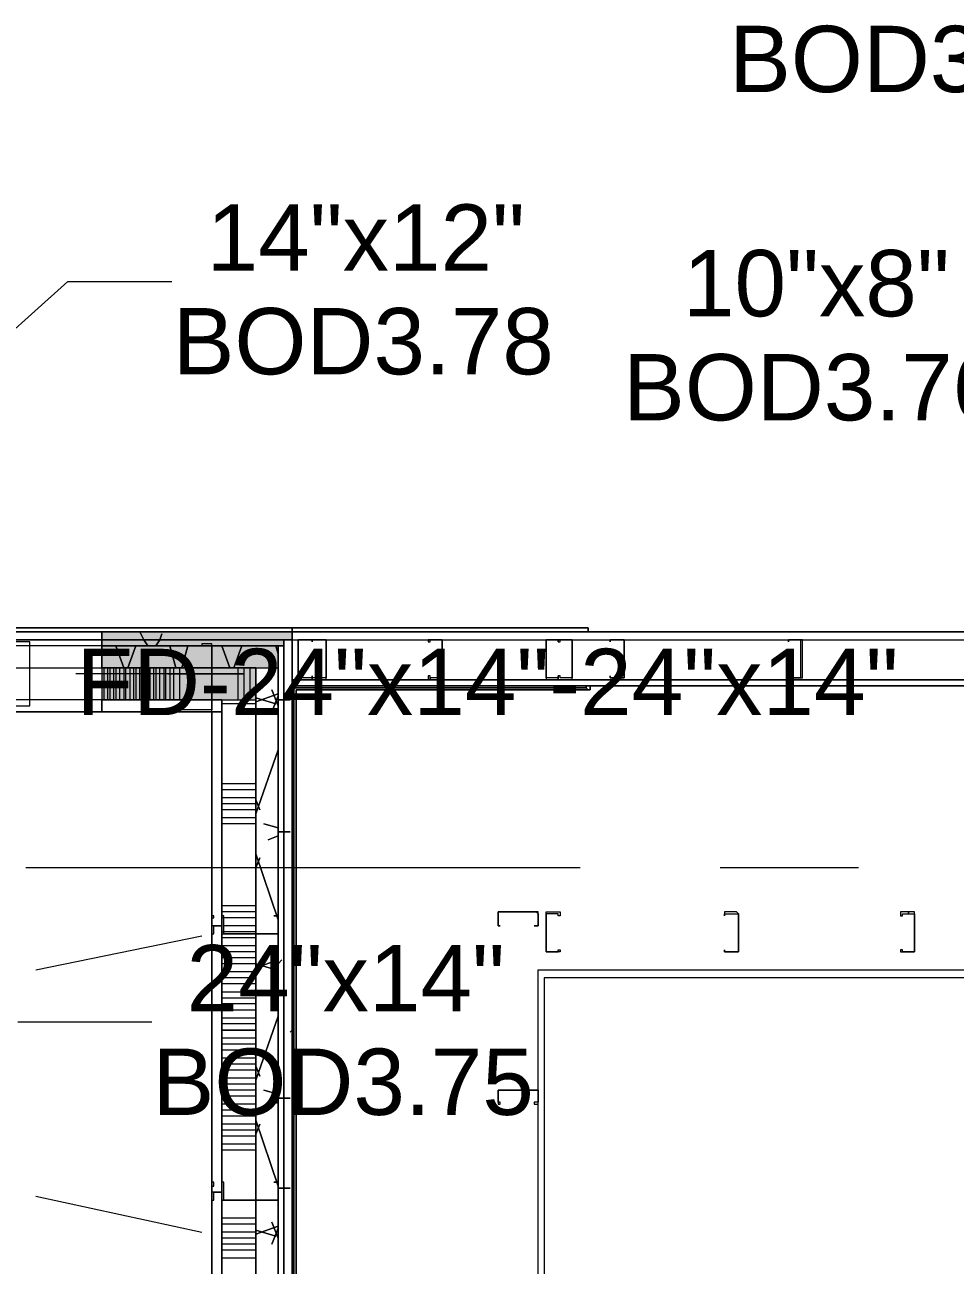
# Model space of a CAD drawing. Header units: metres. Extents: x -2 to 207, y -8 to 52.
# Drawn here: x 43.299 to 45.428, y 31.462 to 34.301 of the extents above; entities that cross this region are included whole.
import ezdxf

# ---------------------------------------------------------------- set-up
doc = ezdxf.new("R2010")
doc.units = ezdxf.units.M
doc.layers.add('HVAC - Ductos', color=5, linetype='Continuous', lineweight=0)
doc.layers.add('PDF_Text', color=7, linetype='Continuous', lineweight=0)
doc.layers.add('PDF_Geometry', color=7, linetype='Continuous', lineweight=0, true_color=0xaaaaaa)
doc.layers.add('PDF_Solid Fills', color=7, linetype='Continuous', lineweight=0, true_color=0xffffff)
doc.styles.add('PDF Helvetica', font='')
doc.styles.get('PDF Helvetica').set_extended_font_data('Helvetica')

msp = doc.modelspace()

# ---------------------------------------------------------------- hatches: boundary and pattern name
at = {"layer": 'PDF_Solid Fills', "lineweight": 0, "transparency": 33554559}
h = msp.add_hatch(color=256, dxfattribs=at)
h.paths.add_polyline_path([(40.7948, 32.8939), (40.7948, 32.9121), (40.2679, 32.9121), (40.2679, 32.8939)])
h.paths.add_polyline_path([(43.475, 32.8939), (43.9104, 32.8939), (43.9104, 32.9121), (43.475, 32.9121)])
h.paths.add_polyline_path([(42.7649, 32.8939), (42.7649, 32.9121), (41.2758, 32.9121), (41.2758, 32.8939)])
h = msp.add_hatch(color=256, dxfattribs=at)
h.paths.add_polyline_path([(40.7948, 32.8939), (40.7948, 32.9121), (40.2679, 32.9121), (40.2679, 32.8939)])
h.paths.add_polyline_path([(43.475, 32.8939), (43.9104, 32.8939), (43.9104, 32.9121), (43.475, 32.9121)])
h.paths.add_polyline_path([(42.7649, 32.8939), (42.7649, 32.9121), (41.2758, 32.9121), (41.2758, 32.8939)])
h = msp.add_hatch(color=256, dxfattribs=at)
h.paths.add_polyline_path([(40.7948, 32.8801), (40.7948, 32.8939), (40.2817, 32.8939), (40.2817, 32.8801)])
h.paths.add_polyline_path([(43.475, 32.8939), (43.475, 32.8801), (43.892, 32.8801), (43.892, 32.8939)])
h.paths.add_polyline_path([(41.2758, 32.8939), (41.2758, 32.8801), (42.7649, 32.8801), (42.7649, 32.8939)])
h = msp.add_hatch(color=256, dxfattribs=at)
h.paths.add_polyline_path([(40.7948, 32.8801), (40.7948, 32.8939), (40.2817, 32.8939), (40.2817, 32.8801)])
h.paths.add_polyline_path([(43.475, 32.8939), (43.475, 32.8801), (43.892, 32.8801), (43.892, 32.8939)])
h.paths.add_polyline_path([(41.2758, 32.8939), (41.2758, 32.8801), (42.7649, 32.8801), (42.7649, 32.8939)])
h = msp.add_hatch(color=256, dxfattribs=at)
h.paths.add_polyline_path([(40.7948, 32.8297), (40.7948, 32.8801), (40.2999, 32.8801), (40.2999, 32.8297)])
h.paths.add_polyline_path([(43.475, 32.8801), (43.475, 32.8297), (43.8782, 32.8297), (43.8782, 32.8801)])
h.paths.add_polyline_path([(42.6916, 32.8801), (42.6916, 32.8297), (42.7649, 32.8297), (42.7649, 32.8801)])
h.paths.add_polyline_path([(41.2758, 32.8801), (41.2758, 32.8297), (42.687, 32.8297), (42.687, 32.8801)])
h = msp.add_hatch(color=256, dxfattribs=at)
h.paths.add_polyline_path([(40.7948, 32.8297), (40.7948, 32.8801), (40.2999, 32.8801), (40.2999, 32.8297)])
h.paths.add_polyline_path([(43.475, 32.8801), (43.475, 32.8297), (43.8782, 32.8297), (43.8782, 32.8801)])
h.paths.add_polyline_path([(42.6916, 32.8801), (42.6916, 32.8297), (42.7649, 32.8297), (42.7649, 32.8801)])
h.paths.add_polyline_path([(41.2758, 32.8801), (41.2758, 32.8297), (42.687, 32.8297), (42.687, 32.8801)])
h = msp.add_hatch(color=256, dxfattribs=at)
h.paths.add_polyline_path([(40.7948, 32.7564), (40.7948, 32.8297), (40.3458, 32.8297), (40.3458, 32.7564)])
h.paths.add_polyline_path([(43.475, 32.8297), (43.475, 32.7564), (43.8279, 32.7564), (43.8279, 32.8297)])
h.paths.add_polyline_path([(41.2758, 32.8297), (41.2758, 32.7564), (42.7649, 32.7564), (42.7649, 32.8297)])
h = msp.add_hatch(color=256, dxfattribs=at)
h.paths.add_polyline_path([(40.7948, 32.7564), (40.7948, 32.8297), (40.3458, 32.8297), (40.3458, 32.7564)])
h.paths.add_polyline_path([(43.475, 32.8297), (43.475, 32.7564), (43.8279, 32.7564), (43.8279, 32.8297)])
h.paths.add_polyline_path([(41.2758, 32.8297), (41.2758, 32.7564), (42.7649, 32.7564), (42.7649, 32.8297)])

# ---------------------------------------------------------------- linework, layer by layer
at = {"layer": 'HVAC - Ductos', "lineweight": 0}
for points in [[(43.1773, 33.517), (43.3972, 33.714), (43.6355, 33.714)], [(43.6263, 32.8159), (43.8004, 32.8159), (43.4155, 32.8159)], [(43.2826, 32.0188), (43.5896, 32.0188)]]:
    msp.add_lwpolyline(points, dxfattribs=at)
msp.add_lwpolyline([(43.3102, 32.8893), (42.6733, 32.8893), (42.6733, 32.7427), (43.3102, 32.7427)], close=True, dxfattribs=at)
at = {"layer": 'PDF_Geometry', "lineweight": 0}
for points in [[(41.2758, 32.8939), (42.7649, 32.8939), (42.7649, 32.8801), (42.6916, 32.8801), (42.7649, 32.8801), (42.7649, 32.8297), (43.475, 32.8297), (43.475, 32.7564), (42.7649, 32.7564), (41.2758, 32.7564), (41.2758, 32.8297), (40.7948, 32.8297), (40.7948, 32.8801), (40.7948, 32.8939), (41.2758, 32.8939), (40.7948, 32.8939), (40.2999, 32.8939), (40.2817, 32.8939), (40.2679, 32.8939), (39.457, 32.8939), (39.457, 32.9121)], [(40.2633, 25.719), (40.2175, 25.719), (40.2175, 25.696), (40.2175, 25.5448), (40.2175, 22.9699), (39.8097, 22.9699), (39.8097, 22.7225), (43.6629, 22.7225), (43.9104, 22.7225), (43.9104, 31.2673), (43.9104, 32.7289), (43.9104, 32.9121), (43.475, 32.9121), (43.475, 32.7289), (43.7271, 32.7289), (43.7271, 31.2673), (43.6629, 31.2673), (43.4476, 31.2673), (43.4476, 31.0657), (43.6629, 31.0657), (43.6629, 22.9699), (40.4649, 22.9699), (40.4649, 25.719), (40.2679, 25.719)], [(40.2679, 32.9213), (43.9104, 32.9213), (40.2679, 32.9213)], [(40.2679, 32.9121), (43.9104, 32.9121), (43.9104, 32.9213), (44.5884, 32.9213), (44.5884, 32.9121), (44.5884, 32.9213), (43.9104, 32.9213), (43.9104, 32.9121), (43.475, 32.9121), (43.475, 32.7289), (42.7649, 32.7289), (43.475, 32.7289), (43.475, 32.7564), (43.7271, 32.7564), (43.7499, 32.7564), (43.7499, 32.7289), (43.475, 32.7289), (43.475, 32.7564)], [(52.3544, 32.7885), (43.9104, 32.7885), (43.9104, 32.9121), (40.2679, 32.9121)], [(43.7499, 31.2673), (43.7499, 32.7289), (43.7499, 32.7564), (43.7271, 32.7564), (43.475, 32.7564), (42.7649, 32.7564), (42.7649, 32.7289), (42.7649, 32.9121), (41.2758, 32.9121), (41.2758, 32.7289), (40.7948, 32.7289), (40.7948, 32.7564), (40.4237, 32.7564), (40.4237, 32.7289), (40.4237, 31.2673), (40.4237, 32.7289), (40.4511, 32.7289)], [(43.475, 32.8939), (43.475, 32.9121), (42.7649, 32.9121), (42.7649, 32.8939), (41.2758, 32.8939), (41.2758, 32.8801), (41.4683, 32.8801), (42.0777, 32.8801), (42.687, 32.8801), (42.0777, 32.8801), (41.4683, 32.8801), (41.2758, 32.8801), (41.2758, 32.8297), (42.7649, 32.8297), (42.7649, 32.8801), (42.6916, 32.8801)], [(42.7649, 32.9121), (43.475, 32.9121)], [(43.9104, 32.9121), (43.475, 32.9121), (43.9104, 32.9121)], [(43.9149, 32.7885), (43.9149, 31.2673), (43.9104, 31.2673), (43.9104, 32.7243), (43.9104, 31.2673), (43.9149, 31.2673), (43.9195, 31.2673), (43.9104, 31.2673), (43.9104, 32.7289), (43.9104, 32.8939), (43.9104, 32.9121), (44.5838, 32.9121), (43.9104, 32.9121), (52.3544, 32.9121)], [(43.9104, 31.2673), (43.9104, 32.9121), (43.9104, 31.2673)], [(52.3544, 32.9121), (43.9104, 32.9121), (52.3544, 32.9121)], [(43.9104, 32.8939), (52.3544, 32.8939), (52.3544, 32.9121), (43.9104, 32.9121), (43.9104, 32.8939), (52.3544, 32.8939), (52.3544, 32.8022), (49.4404, 32.8022), (52.3544, 32.8022), (52.3544, 32.7885), (43.9104, 32.7885), (43.9104, 32.8022), (48.9685, 32.8022), (43.9104, 32.8022)], [(43.475, 32.8297), (43.475, 32.8801), (42.7649, 32.8801), (42.7649, 32.8939), (43.475, 32.8939), (43.892, 32.8939), (43.892, 32.8801), (43.892, 32.7289), (43.892, 31.2673), (43.892, 31.2399), (43.892, 22.7408), (43.8783, 22.7408), (43.6629, 22.7408), (39.8097, 22.7408)], [(43.475, 32.8801), (43.475, 32.8939), (42.7649, 32.8939)], [(43.9104, 32.7289), (43.9104, 32.8939), (43.9104, 32.8068)], [(43.8783, 22.7545), (43.8783, 31.2673), (43.8783, 31.611), (43.8783, 31.2673), (43.892, 31.2673), (43.892, 32.8801), (43.8783, 32.8801), (43.8783, 32.2615), (43.8783, 32.7289), (43.8783, 32.8297), (43.8783, 32.8801), (43.7271, 32.8801), (43.475, 32.8801), (42.7649, 32.8801)], [(42.7649, 32.7564), (42.7649, 32.8297), (43.475, 32.8297), (43.7271, 32.8297), (43.8279, 32.8297), (43.8279, 32.7564), (43.8279, 32.7289), (43.8279, 32.2203), (43.8279, 31.611), (43.8279, 31.2673), (43.8279, 31.2627), (43.8279, 31.2399), (43.86, 31.2399), (43.86, 22.9241), (43.86, 22.7729), (43.7591, 22.7729), (43.6629, 22.7729), (39.8097, 22.7729)], [(40.4511, 31.2673), (43.7271, 31.2673), (43.7271, 32.7289), (43.7499, 32.7289), (43.7499, 31.2673), (43.7499, 32.7564), (43.8279, 32.7564), (43.8279, 32.2203), (43.8279, 31.611), (43.8279, 31.2673), (43.8279, 31.611), (43.8279, 32.2203), (43.8279, 32.8297), (43.8783, 32.8297), (43.8783, 32.2615)], [(43.7271, 32.8068), (43.7271, 32.8114)], [(43.5392, 22.7225), (43.5392, 22.7179), (43.5392, 22.7225), (43.9104, 22.7225), (43.9104, 31.2399), (43.9104, 31.2673), (43.9195, 31.2673), (43.9149, 31.2673), (43.9149, 32.7885)], [(43.9104, 32.7885), (43.9104, 31.2673)], [(43.9104, 32.7885), (43.9104, 31.2673)], [(43.9104, 32.7885), (52.3544, 32.7885), (43.9104, 32.7885)], [(43.9195, 31.2673), (43.9195, 32.7793)], [(43.9195, 32.7793), (43.9195, 31.2673)], [(44.5701, 32.3715), (43.301, 32.3715)], [(45.207, 32.3715), (44.8908, 32.3715)], [(43.3239, 32.1379), (43.7042, 32.2157)], [(43.8783, 31.6477), (43.8783, 32.2203)], [(46.9572, 28.4496), (46.554, 28.4496), (46.1462, 28.4496), (45.743, 28.4496), (45.3353, 28.4496), (44.9321, 28.4496), (44.4922, 28.4496), (44.4739, 28.4496), (44.4739, 28.4634), (44.4739, 32.1195), (44.4739, 32.1379), (51.8184, 32.1379), (51.8184, 32.1195), (51.8184, 31.863), (51.8184, 31.4598)], [(51.8046, 31.863), (51.8046, 32.1195), (44.4876, 32.1195), (44.4876, 28.4634)], [(43.3239, 31.6201), (43.7042, 31.5376)], [(43.8783, 31.2399), (43.8783, 31.2673), (43.8783, 31.611)]]:
    msp.add_lwpolyline(points, dxfattribs=at)
for points in [[(42.7649, 32.9121), (43.475, 32.9121)], [(43.475, 32.9121), (43.475, 32.8939), (43.9104, 32.8939), (43.9104, 32.9121)], [(43.475, 32.8939), (43.475, 32.8801), (43.7271, 32.8801), (43.892, 32.8801), (43.892, 32.8939)], [(43.7271, 32.8847), (43.7042, 32.8847), (43.7042, 32.8801), (43.7271, 32.8801), (43.7271, 32.7335), (43.6492, 32.7335), (43.6492, 32.7289), (43.7271, 32.7289)], [(43.892, 31.2673), (43.9104, 31.2673), (43.9104, 32.8939), (43.892, 32.8939)], [(43.9562, 32.8939), (43.9286, 32.8939), (43.9241, 32.8939), (43.9241, 32.8068), (43.9286, 32.8022), (43.9562, 32.8022), (43.9562, 32.8114), (43.9562, 32.8068), (43.9286, 32.8068), (43.9241, 32.8068), (43.9241, 32.8939), (43.9286, 32.8939), (43.9562, 32.8939), (43.9562, 32.8893)], [(43.9562, 32.8939), (43.9286, 32.8939), (43.9241, 32.8939), (43.9241, 32.8068), (43.9286, 32.8022), (43.9562, 32.8022), (43.9562, 32.8114), (43.9562, 32.8068), (43.9286, 32.8068), (43.9241, 32.8068), (43.9241, 32.8939), (43.9286, 32.8939), (43.9562, 32.8939), (43.9562, 32.8893)], [(43.9562, 32.8022), (43.9882, 32.8022), (43.9882, 32.8068), (43.9882, 32.8939), (43.9562, 32.8939), (43.9562, 32.8893), (43.9562, 32.8939), (43.9882, 32.8939), (43.9882, 32.8068), (43.9562, 32.8068), (43.9562, 32.8114)], [(43.9562, 32.8022), (43.9882, 32.8022), (43.9882, 32.8068), (43.9882, 32.8939), (43.9562, 32.8939), (43.9562, 32.8893), (43.9562, 32.8939), (43.9882, 32.8939), (43.9882, 32.8068), (43.9562, 32.8068), (43.9562, 32.8114)], [(44.2219, 32.8022), (44.254, 32.8022), (44.254, 32.8068), (44.254, 32.8939), (44.2219, 32.8939), (44.2219, 32.8893), (44.2265, 32.8893), (44.2265, 32.8939), (44.254, 32.8939), (44.254, 32.8068), (44.2265, 32.8068), (44.2265, 32.8114), (44.2219, 32.8114)], [(44.2219, 32.8022), (44.254, 32.8022), (44.254, 32.8068), (44.254, 32.8939), (44.2219, 32.8939), (44.2219, 32.8893), (44.2265, 32.8893), (44.2265, 32.8939), (44.254, 32.8939), (44.254, 32.8068), (44.2265, 32.8068), (44.2265, 32.8114), (44.2219, 32.8114)], [(44.5197, 32.8939), (44.4922, 32.8939), (44.4922, 32.8068), (44.4922, 32.8022), (44.5197, 32.8022), (44.5197, 32.8114), (44.5197, 32.8068), (44.4922, 32.8068), (44.4922, 32.8939), (44.5197, 32.8939), (44.5197, 32.8893)], [(44.5197, 32.8939), (44.4922, 32.8939), (44.4922, 32.8068), (44.4922, 32.8022), (44.5197, 32.8022), (44.5197, 32.8114), (44.5197, 32.8068), (44.4922, 32.8068), (44.4922, 32.8939), (44.5197, 32.8939), (44.5197, 32.8893)], [(44.5197, 32.8022), (44.5518, 32.8022), (44.5518, 32.8068), (44.5518, 32.8939), (44.5197, 32.8939), (44.5197, 32.8893), (44.5243, 32.8893), (44.5243, 32.8939), (44.5518, 32.8939), (44.5518, 32.8068), (44.5243, 32.8068), (44.5243, 32.8114), (44.5197, 32.8114)], [(44.5197, 32.8022), (44.5518, 32.8022), (44.5518, 32.8068), (44.5518, 32.8939), (44.5197, 32.8939), (44.5197, 32.8893), (44.5243, 32.8893), (44.5243, 32.8939), (44.5518, 32.8939), (44.5518, 32.8068), (44.5243, 32.8068), (44.5243, 32.8114), (44.5197, 32.8114)], [(44.6388, 32.8068), (44.6709, 32.8068), (44.6709, 32.8939), (44.6388, 32.8939), (44.6388, 32.8893), (44.6388, 32.8939), (44.6709, 32.8939), (44.6709, 32.8068), (44.6388, 32.8068), (44.6388, 32.8114)], [(44.6388, 32.8068), (44.6709, 32.8068), (44.6709, 32.8939), (44.6388, 32.8939), (44.6388, 32.8893), (44.6388, 32.8939), (44.6709, 32.8939), (44.6709, 32.8068), (44.6388, 32.8068), (44.6388, 32.8114)], [(45.0466, 32.8068), (45.0741, 32.8068), (45.0787, 32.8068), (45.0787, 32.8939), (45.0741, 32.8939), (45.0466, 32.8939), (45.0466, 32.8893), (45.0466, 32.8939), (45.0741, 32.8939), (45.0741, 32.8068), (45.0466, 32.8068), (45.0466, 32.8114)], [(45.0466, 32.8068), (45.0741, 32.8068), (45.0787, 32.8068), (45.0787, 32.8939), (45.0741, 32.8939), (45.0466, 32.8939), (45.0466, 32.8893), (45.0466, 32.8939), (45.0741, 32.8939), (45.0741, 32.8068), (45.0466, 32.8068), (45.0466, 32.8114)], [(43.475, 32.8801), (43.475, 32.8297), (43.7271, 32.8297), (43.8783, 32.8297), (43.8783, 32.8801), (43.7271, 32.8801)], [(43.7271, 32.8801), (43.7271, 32.8022), (43.7271, 32.8801), (43.8783, 32.8801)], [(43.8783, 32.8572), (43.8783, 32.8801)], [(43.475, 32.8297), (43.475, 32.7564), (43.7271, 32.7564), (43.8279, 32.7564), (43.8279, 32.8297), (43.7271, 32.8297)], [(44.593, 32.7793), (44.593, 32.7885), (44.593, 32.7793), (44.593, 32.7885), (44.593, 32.7793), (44.5884, 32.7793), (44.5838, 32.7839), (44.5838, 32.7885), (43.9104, 32.7885), (43.9104, 31.2673), (43.9104, 32.7885), (44.5838, 32.7885), (44.5838, 32.7839), (44.5884, 32.7793), (44.593, 32.7793), (43.9195, 32.7793), (44.593, 32.7793), (44.593, 32.7885), (44.593, 32.7793), (43.9195, 32.7793)], [(44.5838, 32.7885), (43.9149, 32.7885), (44.5838, 32.7885), (43.9104, 32.7885)], [(44.5838, 32.7839), (43.9104, 32.7839)], [(43.9195, 31.2673), (43.9195, 32.7793)], [(43.7499, 32.2615), (43.7499, 32.2387), (43.7317, 32.2387), (43.7271, 32.2387), (43.7271, 32.2203), (43.7271, 32.2615), (43.7271, 32.257), (43.7317, 32.257), (43.7317, 32.2615), (43.7271, 32.2615), (43.7271, 32.2203), (43.7317, 32.2203), (43.7317, 32.2387), (43.7499, 32.2387), (43.7499, 32.2203), (43.7545, 32.2203), (43.8783, 32.2203), (43.8783, 32.2615), (43.8691, 32.2615), (43.8783, 32.2615), (43.8783, 32.2203), (43.7545, 32.2203), (43.7545, 32.2615)], [(44.4739, 32.2387), (44.4739, 32.2661), (44.4739, 32.2707), (44.4693, 32.2707), (44.3868, 32.2707), (44.3823, 32.2707), (44.3823, 32.2661), (44.3823, 32.2387), (44.3868, 32.2387), (44.3823, 32.2387), (44.3823, 32.2661), (44.3823, 32.2707), (44.3868, 32.2707), (44.4693, 32.2707), (44.4739, 32.2661), (44.4739, 32.2387), (44.4647, 32.2387)], [(44.4739, 32.2387), (44.4739, 32.2661), (44.4739, 32.2707), (44.4693, 32.2707), (44.3868, 32.2707), (44.3823, 32.2707), (44.3823, 32.2661), (44.3823, 32.2387), (44.3868, 32.2387), (44.3823, 32.2387), (44.3823, 32.2661), (44.3823, 32.2707), (44.3868, 32.2707), (44.4693, 32.2707), (44.4739, 32.2661), (44.4739, 32.2387), (44.4647, 32.2387)], [(44.4922, 32.1791), (44.4922, 32.2661), (44.4922, 32.2707), (44.5243, 32.2707), (44.5243, 32.2615), (44.5197, 32.2615), (44.5197, 32.2661), (44.4922, 32.2661), (44.4922, 32.1791), (44.5197, 32.1791), (44.5197, 32.1837), (44.5243, 32.1837), (44.5243, 32.1791)], [(44.4922, 32.1791), (44.4922, 32.2661), (44.4922, 32.2707), (44.5243, 32.2707), (44.5243, 32.2615), (44.5197, 32.2615), (44.5197, 32.2661), (44.4922, 32.2661), (44.4922, 32.1791), (44.5197, 32.1791), (44.5197, 32.1837), (44.5243, 32.1837), (44.5243, 32.1791)], [(44.9, 32.1791), (44.9275, 32.1791), (44.9321, 32.1791), (44.9321, 32.2661), (44.9275, 32.2707), (44.9, 32.2707), (44.9, 32.2615), (44.9, 32.2661), (44.9275, 32.2661), (44.9321, 32.2661), (44.9321, 32.1791), (44.9275, 32.1791), (44.9, 32.1791), (44.9, 32.1837)], [(44.9, 32.1791), (44.9275, 32.1791), (44.9321, 32.1791), (44.9321, 32.2661), (44.9275, 32.2707), (44.9, 32.2707), (44.9, 32.2615), (44.9, 32.2661), (44.9275, 32.2661), (44.9321, 32.2661), (44.9321, 32.1791), (44.9275, 32.1791), (44.9, 32.1791), (44.9, 32.1837)], [(45.3032, 32.1791), (45.3353, 32.1791), (45.3353, 32.2661), (45.3353, 32.2707), (45.3032, 32.2707), (45.3032, 32.2615), (45.3077, 32.2615), (45.3077, 32.2661), (45.3353, 32.2661), (45.3353, 32.1791), (45.3077, 32.1791), (45.3077, 32.1837), (45.3032, 32.1837)], [(45.3032, 32.1791), (45.3353, 32.1791), (45.3353, 32.2661), (45.3353, 32.2707), (45.3032, 32.2707), (45.3032, 32.2615), (45.3077, 32.2615), (45.3077, 32.2661), (45.3353, 32.2661), (45.3353, 32.1791), (45.3077, 32.1791), (45.3077, 32.1837), (45.3032, 32.1837)], [(43.8783, 31.6477), (43.8783, 32.2203)], [(44.4739, 31.8309), (44.4739, 31.863), (44.4693, 31.863), (44.3868, 31.863), (44.3823, 31.863), (44.3823, 31.8309), (44.3868, 31.8309), (44.3868, 31.8355), (44.3823, 31.8355), (44.3823, 31.863), (44.3868, 31.863), (44.4693, 31.863), (44.4739, 31.863), (44.4739, 31.8355), (44.4647, 31.8355), (44.4647, 31.8309)], [(44.4739, 31.8309), (44.4739, 31.863), (44.4693, 31.863), (44.3868, 31.863), (44.3823, 31.863), (44.3823, 31.8309), (44.3868, 31.8309), (44.3868, 31.8355), (44.3823, 31.8355), (44.3823, 31.863), (44.3868, 31.863), (44.4693, 31.863), (44.4739, 31.863), (44.4739, 31.8355), (44.4647, 31.8355), (44.4647, 31.8309)], [(43.7499, 31.6522), (43.7499, 31.6293), (43.7317, 31.6293), (43.7271, 31.6293), (43.7271, 31.611), (43.7271, 31.6522), (43.7271, 31.6431), (43.7317, 31.6431), (43.7317, 31.6522), (43.7271, 31.6522), (43.7271, 31.611), (43.7317, 31.611), (43.7317, 31.6293), (43.7499, 31.6293), (43.7499, 31.611), (43.7545, 31.611), (43.8783, 31.611), (43.8783, 31.6477), (43.8783, 31.6522), (43.8691, 31.6522), (43.8783, 31.6522), (43.8783, 31.6477), (43.8783, 31.611), (43.7545, 31.611), (43.7545, 31.6522)]]:
    msp.add_lwpolyline(points, close=True, dxfattribs=at)
at = {"layer": 'PDF_Geometry', "color": 254, "lineweight": 0, "true_color": 0xeaeaea}
for points in [[(43.5621, 32.9121), (43.5713, 32.8939), (43.5805, 32.8801), (43.5713, 32.8939)], [(43.6079, 32.8939), (43.6125, 32.9076), (43.6079, 32.8939), (43.5988, 32.8801)], [(43.9058, 32.7564), (43.892, 32.7564), (43.8783, 32.7564), (43.892, 32.7564)], [(43.9058, 32.454), (43.892, 32.454), (43.8783, 32.454), (43.892, 32.454)], [(43.8783, 32.1516), (43.8874, 32.1608)], [(43.7499, 32.0004), (43.8279, 32.0004)], [(43.9058, 31.9958), (43.9104, 32.0004)], [(43.9058, 31.8446), (43.892, 31.8446), (43.8783, 31.8446), (43.892, 31.8446)], [(43.9058, 31.6385), (43.892, 31.6385), (43.8783, 31.6385), (43.892, 31.6385)]]:
    msp.add_lwpolyline(points, close=True, dxfattribs=at)
at = {"layer": 'PDF_Geometry', "color": 254, "lineweight": 0, "true_color": 0xdddddd}
for points in [[(43.5072, 32.8801), (43.5255, 32.8297)], [(43.553, 32.8801), (43.5347, 32.8297)], [(43.6309, 32.8801), (43.6446, 32.8297)], [(43.6721, 32.8801), (43.6583, 32.8297)], [(43.7499, 32.8801), (43.7683, 32.8297)], [(43.7958, 32.8801), (43.7775, 32.8297)], [(43.8737, 32.8801), (43.8783, 32.8618)], [(43.8783, 32.7701), (43.8279, 32.7518)], [(43.8645, 32.7793), (43.8783, 32.7427)], [(43.8279, 32.761), (43.8737, 32.7473)], [(43.8783, 32.7655), (43.8645, 32.7289)], [(43.8783, 32.6418), (43.8279, 32.4952)], [(43.8279, 32.5273), (43.837, 32.5044)], [(43.8462, 32.4724), (43.8783, 32.4632)], [(43.8783, 32.4448), (43.8554, 32.4357)], [(43.8279, 32.4036), (43.8783, 32.2524)], [(43.837, 32.3944), (43.8279, 32.3715)], [(43.8783, 32.1608), (43.8279, 32.1425)], [(43.8279, 32.1516), (43.8737, 32.1379)], [(43.8645, 32.1699), (43.8783, 32.1333)], [(43.8783, 32.1562), (43.8645, 32.1195)], [(43.8783, 32.0325), (43.8279, 31.8859)], [(43.8279, 31.918), (43.837, 31.895)], [(43.8462, 31.863), (43.8783, 31.8538)], [(43.8783, 31.8355), (43.8554, 31.8263)], [(43.8279, 31.7942), (43.8783, 31.6431)], [(43.837, 31.7851), (43.8279, 31.7622)], [(43.8783, 31.5514), (43.8279, 31.533)], [(43.8645, 31.5606), (43.8783, 31.5239)], [(43.8783, 31.5468), (43.8645, 31.5102)], [(43.8279, 31.5422), (43.8737, 31.5285)]]:
    msp.add_lwpolyline(points, close=True, dxfattribs=at)
at = {"layer": 'PDF_Geometry', "color": 254, "lineweight": 0, "true_color": 0xeaeaea}
for points in [[(43.4796, 32.8297), (43.4796, 32.7564)], [(43.4888, 32.7564), (43.4888, 32.8297)], [(43.4934, 32.8297), (43.4934, 32.7564)], [(43.5026, 32.7564), (43.5026, 32.8297)], [(43.5072, 32.8297), (43.5072, 32.7564)], [(43.5163, 32.7564), (43.5163, 32.8297)], [(43.5255, 32.8297), (43.5255, 32.7564)], [(43.5301, 32.7564), (43.5301, 32.8297)], [(43.5392, 32.8297), (43.5392, 32.7564)], [(43.5484, 32.7564), (43.5484, 32.8297)], [(43.553, 32.8297), (43.553, 32.7564)], [(43.5621, 32.7564), (43.5621, 32.8297)], [(43.5713, 32.8297), (43.5713, 32.7564)], [(43.5759, 32.7564), (43.5759, 32.8297)], [(43.5851, 32.8297), (43.5851, 32.7564)], [(43.5942, 32.7564), (43.5942, 32.8297)], [(43.5988, 32.8297), (43.5988, 32.7564)], [(43.6079, 32.7564), (43.6079, 32.8297)], [(43.6171, 32.8297), (43.6171, 32.7564)], [(43.6217, 32.7564), (43.6217, 32.8297)], [(43.6309, 32.8297), (43.6309, 32.7564)], [(43.64, 32.7564), (43.64, 32.8297)], [(43.6537, 32.7564), (43.6537, 32.8297)], [(43.7866, 32.8297), (43.7866, 32.7564)], [(43.8004, 32.8297), (43.8004, 32.7564)], [(43.8141, 32.8297), (43.8141, 32.7564)], [(43.8279, 32.7473), (43.7499, 32.7473)], [(43.8279, 32.564), (43.7499, 32.564)], [(43.8279, 32.5502), (43.7499, 32.5502)], [(43.8279, 32.5319), (43.7499, 32.5319)], [(43.8279, 32.5182), (43.7499, 32.5182)], [(43.8279, 32.5044), (43.7499, 32.5044)], [(43.8279, 32.4861), (43.7499, 32.4861)], [(43.8279, 32.4724), (43.7499, 32.4724)], [(43.8279, 32.2845), (43.7499, 32.2845)], [(43.8279, 32.2707), (43.7499, 32.2707)], [(43.8279, 32.257), (43.7499, 32.257)], [(43.8279, 32.2387), (43.7545, 32.2387)], [(43.8279, 32.2249), (43.7499, 32.2249)], [(43.8279, 32.2112), (43.7499, 32.2112)], [(43.8279, 32.1929), (43.7499, 32.1929)], [(43.8279, 32.1791), (43.7499, 32.1791)], [(43.8279, 32.1654), (43.7499, 32.1654)], [(43.8279, 32.1516), (43.7499, 32.1516)], [(43.8279, 32.1333), (43.7499, 32.1333)], [(43.8279, 32.1195), (43.7499, 32.1195)], [(43.8279, 32.1058), (43.7499, 32.1058)], [(43.8279, 32.0874), (43.7499, 32.0874)], [(43.8279, 32.0737), (43.7499, 32.0737)], [(43.8279, 32.06), (43.7499, 32.06)], [(43.8279, 32.0462), (43.7499, 32.0462)], [(43.8279, 32.0279), (43.7499, 32.0279)], [(43.8279, 32.0142), (43.7499, 32.0142)], [(43.8279, 31.9821), (43.7499, 31.9821)], [(43.8279, 31.9684), (43.7499, 31.9684)], [(43.8279, 31.9546), (43.7499, 31.9546)], [(43.8279, 31.9363), (43.7499, 31.9363)], [(43.8279, 31.9226), (43.7499, 31.9226)], [(43.8279, 31.9088), (43.7499, 31.9088)], [(43.8279, 31.8904), (43.7499, 31.8904)], [(43.8279, 31.8767), (43.7499, 31.8767)], [(43.8279, 31.863), (43.7499, 31.863)], [(43.8279, 31.8492), (43.7499, 31.8492)], [(43.8279, 31.8309), (43.7499, 31.8309)], [(43.8279, 31.8171), (43.7499, 31.8171)], [(43.8279, 31.8034), (43.7499, 31.8034)], [(43.8279, 31.7851), (43.7499, 31.7851)], [(43.8279, 31.7713), (43.7499, 31.7713)], [(43.8279, 31.7576), (43.7499, 31.7576)], [(43.8279, 31.7393), (43.7499, 31.7393)], [(43.8279, 31.7255), (43.7499, 31.7255)], [(43.8279, 31.5697), (43.7499, 31.5697)], [(43.8279, 31.556), (43.7499, 31.556)], [(43.8279, 31.5376), (43.7499, 31.5376)], [(43.8279, 31.5239), (43.7499, 31.5239)], [(43.8279, 31.5102), (43.7499, 31.5102)], [(43.8279, 31.4964), (43.7499, 31.4964)], [(43.8279, 31.4781), (43.7499, 31.4781)]]:
    msp.add_lwpolyline(points, dxfattribs=at)
at = {"layer": 'PDF_Geometry', "color": 254, "lineweight": 0, "true_color": 0xd2d2d2}
for points in [[(44.254, 32.8343), (44.254, 32.8297)], [(44.2265, 32.8068), (44.2265, 32.8022)], [(45.3215, 32.2707), (45.3215, 32.2661)]]:
    msp.add_lwpolyline(points, close=True, dxfattribs=at)

# ---------------------------------------------------------------- texts
at = {"layer": 'PDF_Text', "lineweight": 0, "attachment_point": 4, "style": 'PDF Helvetica'}
for s, insert, char_height in [('BOD3.50', (44.9107, 34.2222), 0.1519), ('14"x12"', (43.7149, 33.8144), 0.1519), ('10"x8"', (44.8053, 33.709), 0.1519), ('BOD3.78', (43.637, 33.5762), 0.1519), ('BOD3.76', (44.6679, 33.4708), 0.1519), ('FD-24"x14"-24"x14"', (43.417, 32.7972), 0.151898), ('24"x14"', (43.669, 32.1191), 0.1519), ('BOD3.75', (43.5911, 31.8809), 0.1519)]:
    msp.add_mtext(s, dxfattribs=dict(at, insert=insert, char_height=char_height))

doc.saveas('drawing.dxf')
